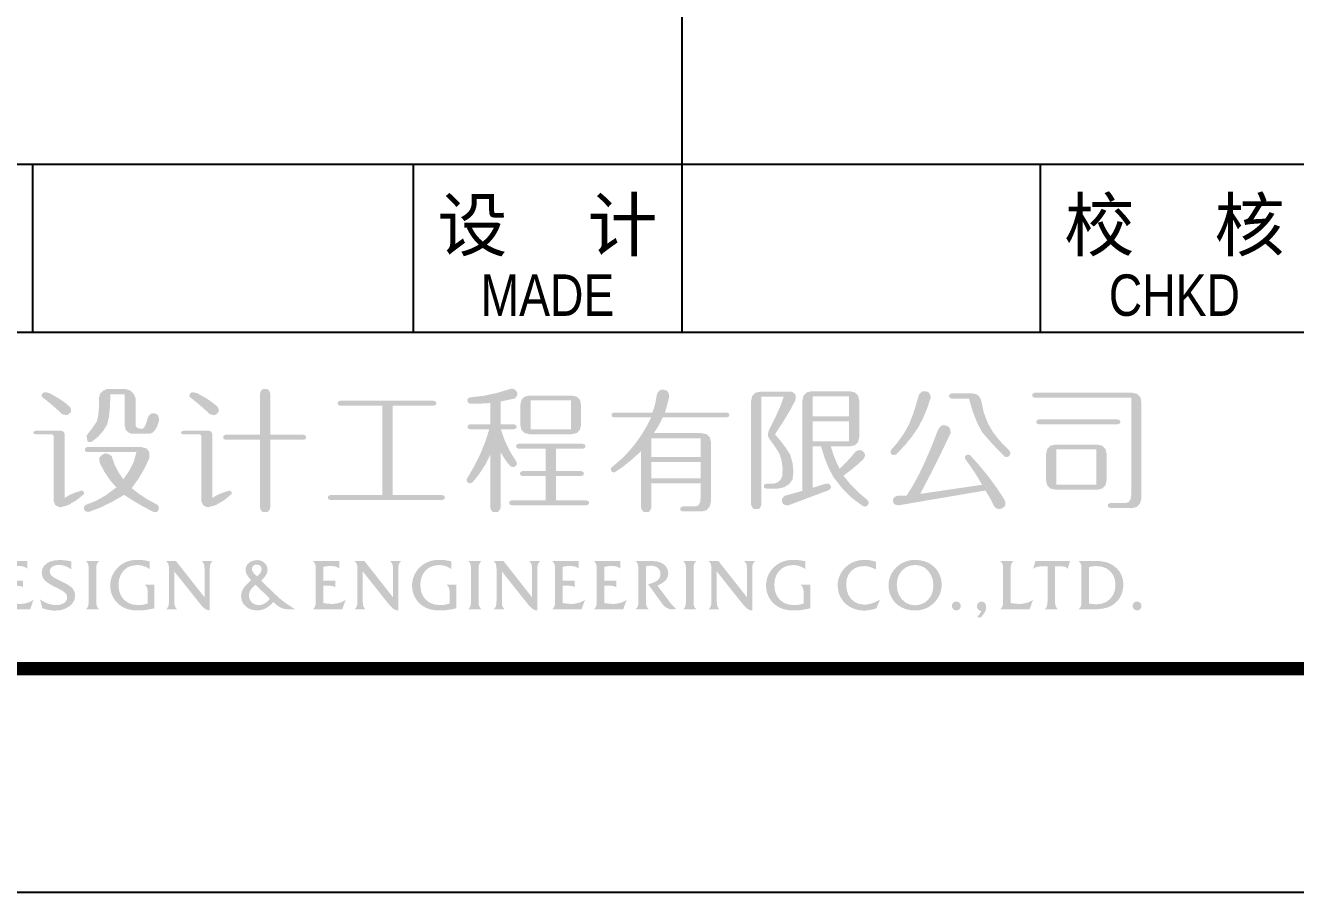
# Model space of a CAD drawing. Header units: millimetres. Extents: x -486 to 22086, y -8497 to 4644.
# Drawn here: x 3508.2 to 3791.8, y 0 to 193.6 of the extents above; entities that cross this region are included whole.
import ezdxf
from ezdxf.enums import TextEntityAlignment as Align

# ---------------------------------------------------------------- set-up
doc = ezdxf.new("R2010")
doc.units = ezdxf.units.MM
doc.layers.add('0DataFlow-BsFrame', color=30, linetype='Continuous')
doc.styles.add('TitleText', font='arial.ttf')

# ---------------------------------------------------------------- blocks, each defined once
blk = doc.blocks.new('titanlogo')
at = {"linetype": 'Continuous'}
h = blk.add_hatch(color=256, dxfattribs=at)
h.paths.add_polyline_path([(-112.932, 11.738), (-111.106, 11.738), (-111.064, 11.751), (-111.029, 11.768), (-111, 11.789), (-110.987, 11.824), (-110.987, 11.863), (-111, 11.906), (-111.029, 11.927), (-111.064, 11.943), (-111.106, 11.956), (-115.291, 11.956), (-115.318, 11.943), (-115.348, 11.927), (-115.38, 11.906), (-115.387, 11.863), (-115.387, 11.824), (-115.38, 11.789), (-115.348, 11.768), (-115.318, 11.751), (-115.291, 11.738), (-113.392, 11.738), (-113.392, 7.744), (-115.722, 7.744), (-115.75, 7.731), (-115.782, 7.714), (-115.817, 7.693), (-115.822, 7.65), (-115.822, 7.611), (-115.817, 7.576), (-115.782, 7.555), (-115.75, 7.539), (-115.722, 7.526), (-110.73, 7.526), (-110.686, 7.539), (-110.649, 7.555), (-110.619, 7.576), (-110.607, 7.611), (-110.607, 7.65), (-110.619, 7.693), (-110.649, 7.714), (-110.686, 7.731), (-110.73, 7.744), (-112.932, 7.744)])
h.paths.add_polyline_path([(-107.928, 10.181), (-108.103, 10.685), (-107.52, 10.685), (-107.479, 10.698), (-107.443, 10.715), (-107.414, 10.735), (-107.402, 10.771), (-107.402, 10.81), (-107.414, 10.853), (-107.443, 10.873), (-107.479, 10.89), (-107.52, 10.904), (-108.114, 10.904), (-108.114, 11.923), (-107.899, 11.968), (-107.688, 12.013), (-107.481, 12.057), (-107.425, 12.117), (-107.384, 12.184), (-107.357, 12.259), (-107.385, 12.344), (-107.43, 12.413), (-107.492, 12.466), (-107.574, 12.489), (-107.657, 12.489), (-107.739, 12.466), (-108.305, 12.296), (-108.881, 12.177), (-109.469, 12.107), (-109.518, 12.091), (-109.559, 12.063), (-109.593, 12.024), (-109.594, 11.97), (-109.585, 11.919), (-109.565, 11.872), (-109.525, 11.844), (-109.48, 11.828), (-109.43, 11.822), (-109.154, 11.826), (-108.87, 11.837), (-108.579, 11.856), (-108.579, 10.904), (-109.481, 10.904), (-109.511, 10.89), (-109.543, 10.873), (-109.576, 10.853), (-109.583, 10.81), (-109.583, 10.771), (-109.576, 10.735), (-109.543, 10.715), (-109.511, 10.698), (-109.481, 10.685), (-108.618, 10.685), (-108.794, 10.137), (-109.012, 9.598), (-109.273, 9.068), (-109.576, 8.545), (-109.607, 8.498), (-109.626, 8.448), (-109.632, 8.394), (-109.609, 8.348), (-109.578, 8.307), (-109.537, 8.271), (-109.476, 8.275), (-109.422, 8.286), (-109.375, 8.304), (-109.064, 8.69), (-108.799, 9.098), (-108.579, 9.531), (-108.579, 7.201), (-108.559, 7.126), (-108.522, 7.059), (-108.467, 6.999), (-108.386, 6.984), (-108.305, 6.984), (-108.226, 6.999), (-108.171, 7.059), (-108.134, 7.126), (-108.114, 7.201), (-108.114, 9.666), (-107.976, 9.429), (-107.832, 9.22), (-107.682, 9.038), (-107.629, 9.012), (-107.571, 9.001), (-107.509, 9.004), (-107.458, 9.032), (-107.417, 9.072), (-107.386, 9.122), (-107.392, 9.185), (-107.411, 9.241), (-107.441, 9.29), (-107.707, 9.716)])
h.paths.add_polyline_path([(-104.518, 10.886), (-104.518, 11.772), (-104.57, 11.997), (-104.71, 12.137), (-104.938, 12.191), (-106.82, 12.191), (-107.045, 12.137), (-107.184, 11.997), (-107.235, 11.772), (-107.235, 10.886), (-107.184, 10.658), (-107.045, 10.516), (-106.82, 10.461), (-104.938, 10.461), (-104.71, 10.516), (-104.57, 10.658)])
h.paths.add_polyline_path([(-106.775, 11.973), (-104.977, 11.973), (-104.977, 10.685), (-106.775, 10.685)], flags=16)
h.paths.add_polyline_path([(-105.639, 9.817), (-104.45, 9.817), (-104.409, 9.83), (-104.371, 9.846), (-104.338, 9.867), (-104.329, 9.903), (-104.329, 9.942), (-104.338, 9.985), (-104.371, 10.006), (-104.409, 10.024), (-104.45, 10.04), (-107.318, 10.04), (-107.347, 10.024), (-107.378, 10.006), (-107.414, 9.985), (-107.419, 9.942), (-107.419, 9.903), (-107.414, 9.867), (-107.378, 9.846), (-107.347, 9.83), (-107.318, 9.817), (-106.097, 9.817), (-106.097, 8.814), (-107.139, 8.814), (-107.17, 8.801), (-107.202, 8.784), (-107.235, 8.763), (-107.242, 8.721), (-107.242, 8.682), (-107.235, 8.646), (-107.202, 8.625), (-107.17, 8.609), (-107.139, 8.596), (-106.097, 8.596), (-106.097, 7.509), (-107.627, 7.509), (-107.657, 7.496), (-107.689, 7.479), (-107.722, 7.458), (-107.729, 7.415), (-107.729, 7.376), (-107.722, 7.341), (-107.689, 7.32), (-107.657, 7.303), (-107.627, 7.29), (-104.289, 7.29), (-104.246, 7.303), (-104.209, 7.32), (-104.176, 7.341), (-104.166, 7.376), (-104.166, 7.415), (-104.176, 7.458), (-104.209, 7.479), (-104.246, 7.496), (-104.289, 7.509), (-105.639, 7.509), (-105.639, 8.596), (-104.518, 8.596), (-104.476, 8.609), (-104.441, 8.625), (-104.411, 8.646), (-104.399, 8.682), (-104.399, 8.721), (-104.411, 8.763), (-104.441, 8.784), (-104.476, 8.801), (-104.518, 8.814), (-105.639, 8.814)])
h.paths.add_polyline_path([(-118.404, 10.219), (-116.918, 10.219), (-116.876, 10.227), (-116.839, 10.246), (-116.807, 10.269), (-116.798, 10.304), (-116.798, 10.343), (-116.807, 10.385), (-116.839, 10.408), (-116.876, 10.428), (-116.918, 10.436), (-118.404, 10.436), (-118.404, 12.267), (-118.419, 12.341), (-118.458, 12.408), (-118.514, 12.466), (-118.592, 12.481), (-118.671, 12.481), (-118.752, 12.466), (-118.808, 12.407), (-118.845, 12.341), (-118.858, 12.267), (-118.858, 10.436), (-120.403, 10.436), (-120.43, 10.423), (-120.462, 10.406), (-120.497, 10.385), (-120.504, 10.343), (-120.504, 10.304), (-120.497, 10.269), (-120.462, 10.249), (-120.43, 10.232), (-120.403, 10.219), (-118.858, 10.219), (-118.858, 7.197), (-118.845, 7.124), (-118.808, 7.058), (-118.752, 6.999), (-118.671, 6.984), (-118.592, 6.984), (-118.514, 6.999), (-118.458, 7.058), (-118.419, 7.124), (-118.404, 7.197)])
h.paths.add_polyline_path([(-120.986, 10.408), (-120.993, 10.485), (-121.014, 10.543), (-121.048, 10.58), (-121.098, 10.605), (-121.159, 10.619), (-121.231, 10.624), (-122.263, 10.624), (-122.377, 10.579), (-122.384, 10.497), (-122.263, 10.453), (-121.576, 10.453), (-121.526, 10.444), (-121.495, 10.417), (-121.481, 10.373), (-121.481, 7.487), (-121.411, 7.306), (-121.272, 7.22), (-121.175, 7.203), (-120.848, 7.288), (-120.451, 7.521), (-120.133, 7.79), (-120.122, 7.826), (-120.125, 7.863), (-120.14, 7.896), (-120.166, 7.922), (-120.199, 7.938), (-120.237, 7.94), (-120.444, 7.881), (-120.731, 7.77), (-120.983, 7.623)])
h.paths.add_polyline_path([(-120.73, 11.638), (-120.773, 11.704), (-121.013, 11.902), (-121.31, 12.098), (-121.663, 12.291), (-121.772, 12.32), (-121.824, 12.334), (-121.877, 12.334), (-121.931, 12.32), (-121.975, 12.279), (-122.004, 12.232), (-122.02, 12.182), (-121.998, 12.135), (-121.963, 12.095), (-121.915, 12.061), (-121.621, 11.826), (-121.356, 11.596), (-121.119, 11.372), (-121.037, 11.34), (-120.953, 11.325), (-120.866, 11.327), (-120.797, 11.365), (-120.74, 11.419), (-120.696, 11.491), (-120.705, 11.567)])
h.paths.add_polyline_path([(-124.419, 12.071), (-124.511, 12.284), (-124.669, 12.422), (-124.892, 12.483), (-125.686, 12.483), (-125.879, 12.398), (-126.003, 12.26), (-126.056, 12.071), (-126.054, 11.655), (-126.083, 11.309), (-126.145, 11.034), (-126.361, 10.722), (-126.603, 10.407), (-126.569, 10.145), (-126.503, 10.119), (-126.436, 10.113), (-126.37, 10.126), (-126.097, 10.345), (-125.869, 10.601), (-125.686, 10.893), (-125.603, 11.258), (-125.556, 11.709), (-125.545, 12.248), (-124.903, 12.248), (-124.903, 10.857), (-124.868, 10.68), (-124.764, 10.554), (-124.59, 10.48), (-123.908, 10.48), (-123.803, 10.486), (-123.719, 10.504), (-123.655, 10.534), (-123.553, 10.633), (-123.458, 10.805), (-123.372, 11.051), (-123.372, 11.157), (-123.395, 11.253), (-123.442, 11.34), (-123.519, 11.377), (-123.599, 11.395), (-123.684, 11.394), (-123.759, 11.35), (-123.821, 11.291), (-123.867, 11.216), (-123.93, 10.986), (-124, 10.819), (-124.079, 10.716), (-124.249, 10.716), (-124.344, 10.751), (-124.4, 10.81), (-124.419, 10.893)])
h.paths.add_polyline_path([(-124.017, 8.933), (-123.796, 9.408), (-123.799, 9.66), (-123.916, 9.821), (-124.149, 9.891), (-126.569, 9.891), (-126.599, 9.878), (-126.633, 9.86), (-126.67, 9.838), (-126.675, 9.793), (-126.675, 9.752), (-126.67, 9.714), (-126.633, 9.693), (-126.599, 9.675), (-126.569, 9.662), (-124.378, 9.662), (-124.492, 9.251), (-124.683, 8.853), (-124.95, 8.466), (-124.962, 8.448), (-125.177, 8.762), (-125.352, 9.108), (-125.486, 9.485), (-125.57, 9.546), (-125.667, 9.587), (-125.774, 9.609), (-125.871, 9.565), (-125.955, 9.504), (-126.027, 9.426), (-126.037, 9.322), (-126.023, 9.222), (-125.987, 9.125), (-125.782, 8.74), (-125.544, 8.395), (-125.274, 8.089), (-125.725, 7.75), (-126.167, 7.495), (-126.599, 7.323), (-126.658, 7.294), (-126.701, 7.253), (-126.729, 7.199), (-126.722, 7.142), (-126.703, 7.087), (-126.67, 7.035), (-126.61, 7.008), (-126.549, 6.996), (-126.487, 7), (-125.99, 7.188), (-125.471, 7.439), (-124.932, 7.753), (-124.498, 7.479), (-124.066, 7.228), (-123.637, 7), (-123.575, 6.984), (-123.514, 6.984), (-123.455, 7), (-123.414, 7.049), (-123.387, 7.104), (-123.372, 7.164), (-123.388, 7.229), (-123.419, 7.282), (-123.466, 7.323), (-123.871, 7.545), (-124.246, 7.789), (-124.59, 8.054), (-124.282, 8.482)])
h.paths.add_polyline_path([(-127.583, 10.408), (-127.589, 10.485), (-127.61, 10.543), (-127.644, 10.58), (-127.694, 10.605), (-127.755, 10.619), (-127.827, 10.624), (-128.86, 10.624), (-128.974, 10.579), (-128.98, 10.497), (-128.86, 10.453), (-128.172, 10.453), (-128.122, 10.444), (-128.091, 10.417), (-128.077, 10.373), (-128.077, 7.487), (-128.007, 7.306), (-127.869, 7.22), (-127.771, 7.203), (-127.445, 7.288), (-127.048, 7.521), (-126.729, 7.79), (-126.718, 7.826), (-126.721, 7.863), (-126.737, 7.896), (-126.762, 7.922), (-126.795, 7.938), (-126.834, 7.94), (-127.04, 7.881), (-127.327, 7.77), (-127.58, 7.623)])
h.paths.add_polyline_path([(-127.369, 11.704), (-127.61, 11.902), (-127.906, 12.098), (-128.259, 12.291), (-128.368, 12.32), (-128.42, 12.334), (-128.473, 12.334), (-128.528, 12.32), (-128.571, 12.279), (-128.601, 12.232), (-128.616, 12.182), (-128.595, 12.135), (-128.56, 12.095), (-128.511, 12.061), (-128.218, 11.826), (-127.952, 11.596), (-127.715, 11.372), (-127.633, 11.34), (-127.549, 11.325), (-127.463, 11.327), (-127.393, 11.365), (-127.336, 11.419), (-127.293, 11.491), (-127.301, 11.567), (-127.327, 11.638)])
h = blk.add_hatch(color=256, dxfattribs=at)
h.paths.add_polyline_path([(-79.491, 11.889), (-79.543, 12.118), (-79.683, 12.26), (-79.912, 12.315), (-84.264, 12.315), (-84.295, 12.301), (-84.326, 12.283), (-84.359, 12.259), (-84.367, 12.216), (-84.367, 12.177), (-84.359, 12.142), (-84.326, 12.121), (-84.295, 12.104), (-84.264, 12.091), (-79.951, 12.091), (-79.951, 7.744), (-79.978, 7.556), (-80.058, 7.438), (-80.192, 7.391), (-80.886, 7.391), (-80.914, 7.378), (-80.946, 7.361), (-80.981, 7.341), (-80.987, 7.297), (-80.987, 7.256), (-80.981, 7.217), (-80.946, 7.197), (-80.914, 7.18), (-80.886, 7.168), (-79.884, 7.168), (-79.688, 7.224), (-79.557, 7.371), (-79.491, 7.609)])
h.paths.add_polyline_path([(-81.048, 9.581), (-81.1, 9.807), (-81.238, 9.947), (-81.463, 10.001), (-83.334, 10.001), (-83.56, 9.947), (-83.7, 9.807), (-83.754, 9.581), (-83.754, 8.41), (-83.7, 8.182), (-83.56, 8.04), (-83.334, 7.985), (-81.463, 7.985), (-81.238, 8.04), (-81.1, 8.182), (-81.048, 8.41)], flags=17)
h.paths.add_polyline_path([(-81.508, 8.204), (-83.295, 8.204), (-83.295, 9.783), (-81.508, 9.783)], flags=16)
h.paths.add_polyline_path([(-80.437, 11.029), (-80.449, 11.072), (-80.482, 11.092), (-80.519, 11.109), (-80.562, 11.122), (-84.079, 11.122), (-84.107, 11.109), (-84.139, 11.092), (-84.174, 11.072), (-84.18, 11.029), (-84.18, 10.989), (-84.174, 10.953), (-84.139, 10.933), (-84.107, 10.916), (-84.079, 10.904), (-80.562, 10.904), (-80.519, 10.916), (-80.482, 10.933), (-80.449, 10.953), (-80.437, 10.989)], flags=17)
h.paths.add_polyline_path([(-85.907, 10.277), (-86.126, 10.561), (-86.363, 10.975), (-86.538, 11.446), (-86.652, 11.973), (-86.732, 12.144), (-86.859, 12.247), (-87.033, 12.281), (-87.979, 12.281), (-88.007, 12.265), (-88.039, 12.247), (-88.075, 12.226), (-88.08, 12.183), (-88.08, 12.143), (-88.075, 12.107), (-88.039, 12.087), (-88.007, 12.07), (-87.979, 12.057), (-87.196, 12.057), (-87.033, 11.493), (-86.839, 10.994), (-86.612, 10.561), (-86.291, 10.185), (-85.96, 9.825), (-85.621, 9.48), (-85.567, 9.453), (-85.509, 9.446), (-85.448, 9.458), (-85.401, 9.491), (-85.365, 9.538), (-85.341, 9.598), (-85.349, 9.652), (-85.371, 9.703), (-85.409, 9.75), (-85.668, 10.006)])
h.paths.add_polyline_path([(-88.254, 10.007), (-88.019, 10.512), (-88.021, 10.612), (-88.044, 10.703), (-88.086, 10.786), (-88.172, 10.832), (-88.268, 10.861), (-88.371, 10.87), (-88.454, 10.818), (-88.521, 10.75), (-88.573, 10.668), (-88.862, 9.925), (-89.148, 9.259), (-89.429, 8.671), (-89.706, 8.16), (-89.979, 7.727), (-90.428, 7.711), (-90.493, 7.671), (-90.547, 7.621), (-90.589, 7.56), (-90.59, 7.492), (-90.577, 7.425), (-90.55, 7.358), (-90.484, 7.32), (-90.411, 7.298), (-90.332, 7.29), (-86.461, 7.951), (-86.316, 7.713), (-86.185, 7.476), (-86.069, 7.24), (-86.001, 7.179), (-85.92, 7.138), (-85.828, 7.117), (-85.734, 7.149), (-85.652, 7.201), (-85.582, 7.274), (-85.568, 7.363), (-85.577, 7.453), (-85.61, 7.542), (-85.96, 8.074), (-86.334, 8.583), (-86.731, 9.068), (-87.151, 9.531), (-87.196, 9.548), (-87.242, 9.553), (-87.29, 9.548), (-87.33, 9.521), (-87.36, 9.485), (-87.38, 9.441), (-87.374, 9.389), (-87.357, 9.344), (-87.329, 9.307), (-87.059, 8.935), (-86.82, 8.567), (-86.612, 8.204), (-89.374, 7.8), (-89.067, 8.38), (-88.778, 8.941), (-88.507, 9.483)])
h.paths.add_polyline_path([(-89.066, 11.609), (-88.91, 12.074), (-88.914, 12.162), (-88.942, 12.248), (-88.994, 12.332), (-89.077, 12.367), (-89.162, 12.384), (-89.251, 12.382), (-89.332, 12.338), (-89.395, 12.275), (-89.441, 12.191), (-89.579, 11.71), (-89.722, 11.281), (-89.872, 10.904), (-90.105, 10.491), (-90.37, 10.112), (-90.668, 9.766), (-90.691, 9.719), (-90.7, 9.669), (-90.696, 9.615), (-90.661, 9.576), (-90.622, 9.548), (-90.579, 9.531), (-90.519, 9.536), (-90.469, 9.553), (-90.428, 9.581), (-90.059, 9.966), (-89.73, 10.373), (-89.441, 10.802), (-89.243, 11.185)])
h.paths.add_polyline_path([(-92.094, 11.956), (-92.148, 12.185), (-92.288, 12.327), (-92.514, 12.382), (-94.223, 12.382), (-94.448, 12.327), (-94.586, 12.185), (-94.637, 11.956), (-94.637, 7.934), (-95.382, 7.727), (-95.45, 7.686), (-95.504, 7.63), (-95.545, 7.56), (-95.546, 7.483), (-95.529, 7.41), (-95.494, 7.341), (-95.418, 7.305), (-95.34, 7.288), (-95.259, 7.29), (-93.449, 7.968), (-93.409, 8.005), (-93.377, 8.05), (-93.355, 8.103), (-93.368, 8.155), (-93.394, 8.2), (-93.433, 8.237), (-93.488, 8.254), (-93.542, 8.259), (-93.595, 8.254), (-94.178, 8.069), (-94.178, 9.917), (-93.803, 9.917), (-93.645, 9.413), (-93.464, 8.962), (-93.259, 8.562), (-92.856, 8.048), (-92.423, 7.618), (-91.96, 7.274), (-91.898, 7.245), (-91.84, 7.234), (-91.786, 7.24), (-91.736, 7.277), (-91.699, 7.322), (-91.674, 7.374), (-91.68, 7.429), (-91.699, 7.479), (-91.73, 7.526), (-92.133, 7.865), (-92.489, 8.228), (-92.8, 8.612), (-92.481, 8.852), (-92.187, 9.095), (-91.921, 9.341), (-91.874, 9.41), (-91.846, 9.485), (-91.836, 9.564), (-91.879, 9.637), (-91.934, 9.699), (-91.999, 9.75), (-92.088, 9.751), (-92.17, 9.735), (-92.246, 9.699), (-92.501, 9.401), (-92.743, 9.141), (-92.973, 8.921), (-93.119, 9.218), (-93.249, 9.55), (-93.365, 9.917), (-92.514, 9.917), (-92.288, 9.972), (-92.148, 10.114), (-92.094, 10.343)])
h.paths.add_polyline_path([(-92.553, 10.142), (-94.178, 10.142), (-94.178, 11.037), (-92.553, 11.037)], flags=16)
h.paths.add_polyline_path([(-92.553, 11.262), (-94.178, 11.262), (-94.178, 12.158), (-92.553, 12.158)], flags=16)
h.paths.add_polyline_path([(-95.072, 9.169), (-95.18, 9.548), (-95.358, 9.828), (-95.584, 10.133), (-95.858, 10.461), (-95.474, 11.052), (-95.171, 11.556), (-94.951, 11.973), (-94.926, 12.154), (-94.981, 12.284), (-95.114, 12.365), (-96.508, 12.365), (-96.734, 12.31), (-96.874, 12.169), (-96.928, 11.94), (-96.928, 7.341), (-96.908, 7.263), (-96.871, 7.194), (-96.816, 7.133), (-96.737, 7.119), (-96.657, 7.119), (-96.575, 7.133), (-96.52, 7.194), (-96.483, 7.263), (-96.463, 7.341), (-96.463, 12.142), (-95.466, 12.142), (-95.612, 11.734), (-95.832, 11.238), (-96.127, 10.651), (-96.168, 10.501), (-96.165, 10.37), (-96.115, 10.259), (-95.924, 10.006), (-95.765, 9.769), (-95.639, 9.548), (-95.556, 9.238), (-95.52, 8.92), (-95.533, 8.596), (-95.605, 8.436), (-95.73, 8.321), (-95.909, 8.254), (-96.25, 8.254), (-96.278, 8.241), (-96.31, 8.224), (-96.346, 8.204), (-96.35, 8.161), (-96.35, 8.121), (-96.346, 8.085), (-96.31, 8.065), (-96.278, 8.048), (-96.25, 8.036), (-95.723, 8.036), (-95.445, 8.096), (-95.228, 8.232), (-95.074, 8.444), (-95.036, 8.801)])
h.paths.add_polyline_path([(-98.717, 10.091), (-98.768, 10.317), (-98.908, 10.457), (-99.137, 10.512), (-101.271, 10.512), (-101.132, 10.719), (-100.997, 10.952), (-100.868, 11.211), (-98.022, 11.211), (-97.98, 11.225), (-97.945, 11.241), (-97.916, 11.262), (-97.903, 11.297), (-97.903, 11.337), (-97.916, 11.38), (-97.945, 11.4), (-97.98, 11.417), (-98.022, 11.43), (-100.772, 11.43), (-100.709, 11.653), (-100.645, 11.89), (-100.582, 12.142), (-100.592, 12.24), (-100.624, 12.326), (-100.678, 12.399), (-100.769, 12.434), (-100.864, 12.451), (-100.962, 12.449), (-101.042, 12.387), (-101.1, 12.312), (-101.136, 12.226), (-101.196, 11.888), (-101.264, 11.623), (-101.338, 11.43), (-103.058, 11.43), (-103.086, 11.417), (-103.117, 11.4), (-103.153, 11.38), (-103.158, 11.337), (-103.158, 11.297), (-103.153, 11.262), (-103.117, 11.241), (-103.086, 11.225), (-103.058, 11.211), (-101.395, 11.211), (-101.58, 10.832), (-101.815, 10.442), (-102.1, 10.04), (-102.376, 9.703), (-102.705, 9.369), (-103.086, 9.038), (-103.132, 9.002), (-103.168, 8.963), (-103.192, 8.921), (-103.188, 8.875), (-103.175, 8.834), (-103.153, 8.798), (-103.108, 8.771), (-103.064, 8.76), (-103.019, 8.763), (-102.689, 8.982), (-102.296, 9.294), (-101.842, 9.699), (-101.842, 7.201), (-101.822, 7.126), (-101.785, 7.059), (-101.73, 6.999), (-101.651, 6.984), (-101.571, 6.984), (-101.489, 6.999), (-101.435, 7.059), (-101.4, 7.126), (-101.383, 7.201), (-101.383, 8.271), (-99.176, 8.271), (-99.176, 7.66), (-99.2, 7.434), (-99.271, 7.294), (-99.389, 7.24), (-99.988, 7.24), (-100.016, 7.224), (-100.048, 7.205), (-100.084, 7.184), (-100.088, 7.141), (-100.088, 7.102), (-100.084, 7.066), (-100.048, 7.046), (-100.016, 7.029), (-99.988, 7.016), (-99.109, 7.016), (-98.913, 7.072), (-98.783, 7.22), (-98.717, 7.458)])
h.paths.add_polyline_path([(-99.176, 8.495), (-101.383, 8.495), (-101.383, 9.223), (-99.176, 9.223)], flags=16)
h.paths.add_polyline_path([(-99.176, 9.441), (-101.383, 9.441), (-101.383, 10.275), (-99.176, 10.275)], flags=16)
h = blk.add_hatch(color=256, dxfattribs=at)
h.paths.add_polyline_path([(-137.449, 4.802), (-137.94, 4.802), (-137.915, 4.782), (-137.896, 4.761), (-137.882, 4.74), (-137.871, 4.719), (-137.866, 4.696), (-137.864, 4.672), (-137.865, 4.649), (-137.868, 4.624), (-137.873, 4.597), (-137.88, 4.569), (-137.889, 4.541), (-137.901, 4.512), (-138.508, 2.972), (-138.543, 2.891), (-138.578, 2.821), (-138.612, 2.765), (-138.647, 2.717), (-138.685, 2.678), (-138.726, 2.645), (-138.216, 2.645), (-138.246, 2.675), (-138.27, 2.703), (-138.288, 2.729), (-138.301, 2.753), (-138.309, 2.776), (-138.311, 2.797), (-138.31, 2.822), (-138.308, 2.846), (-138.304, 2.869), (-138.299, 2.892), (-138.292, 2.915), (-138.283, 2.937), (-138.076, 3.453), (-137.272, 3.453), (-137.083, 2.944), (-137.079, 2.931), (-137.059, 2.872), (-137.046, 2.823), (-137.042, 2.785), (-137.051, 2.751), (-137.08, 2.707), (-137.134, 2.645), (-136.517, 2.645), (-136.571, 2.694), (-136.619, 2.744), (-136.659, 2.795), (-136.695, 2.851), (-136.729, 2.918), (-136.762, 2.994)])
h.paths.add_polyline_path([(-137.354, 3.669), (-137.991, 3.669), (-137.66, 4.503)], flags=16)
h.paths.add_polyline_path([(-135.916, 4.338), (-134.801, 2.934), (-134.704, 2.817), (-134.619, 2.729), (-134.546, 2.668), (-134.477, 2.629), (-134.405, 2.604), (-134.331, 2.595), (-134.331, 4.423), (-134.328, 4.522), (-134.318, 4.603), (-134.302, 4.664), (-134.279, 4.714), (-134.246, 4.76), (-134.204, 4.802), (-134.692, 4.802), (-134.651, 4.76), (-134.619, 4.714), (-134.595, 4.664), (-134.578, 4.603), (-134.569, 4.522), (-134.565, 4.423), (-134.565, 3.182), (-135.842, 4.802), (-136.28, 4.802), (-136.239, 4.76), (-136.207, 4.714), (-136.183, 4.664), (-136.166, 4.603), (-136.156, 4.522), (-136.153, 4.423), (-136.153, 3.027), (-136.156, 2.928), (-136.166, 2.847), (-136.183, 2.785), (-136.207, 2.735), (-136.239, 2.688), (-136.28, 2.645), (-135.792, 2.645), (-135.833, 2.687), (-135.864, 2.732), (-135.888, 2.782), (-135.903, 2.843), (-135.912, 2.924), (-135.916, 3.027)])
h.paths.add_polyline_path([(-130.941, 3.756), (-130.951, 3.914), (-130.983, 4.062), (-131.036, 4.201), (-131.109, 4.329), (-131.203, 4.445), (-131.318, 4.55), (-131.433, 4.631), (-131.555, 4.695), (-131.683, 4.743), (-131.826, 4.776), (-131.993, 4.796), (-132.183, 4.802), (-132.935, 4.802), (-132.894, 4.761), (-132.862, 4.716), (-132.839, 4.668), (-132.823, 4.607), (-132.814, 4.526), (-132.811, 4.423), (-132.811, 3.027), (-132.814, 2.925), (-132.823, 2.843), (-132.839, 2.782), (-132.862, 2.732), (-132.894, 2.687), (-132.935, 2.645), (-132.285, 2.645), (-132.039, 2.654), (-131.825, 2.682), (-131.643, 2.729), (-131.487, 2.796), (-131.347, 2.887), (-131.223, 3.001), (-131.137, 3.107), (-131.066, 3.221), (-131.011, 3.344), (-130.972, 3.474), (-130.949, 3.611)])
h.paths.add_polyline_path([(-132.47, 4.53), (-132.415, 4.544), (-132.359, 4.556), (-132.304, 4.565), (-132.25, 4.57), (-132.196, 4.574), (-132.143, 4.575), (-131.902, 4.549), (-131.695, 4.472), (-131.523, 4.343), (-131.394, 4.172), (-131.316, 3.967), (-131.29, 3.729), (-131.316, 3.495), (-131.394, 3.29), (-131.524, 3.113), (-131.695, 2.978), (-131.893, 2.897), (-132.119, 2.87), (-132.163, 2.871), (-132.213, 2.874), (-132.267, 2.879), (-132.328, 2.885), (-132.395, 2.895), (-132.47, 2.906)], flags=16)
h.paths.add_polyline_path([(-129.44, 3.932), (-129.968, 3.932), (-129.968, 4.541), (-129.904, 4.554), (-129.844, 4.564), (-129.789, 4.572), (-129.738, 4.577), (-129.691, 4.581), (-129.646, 4.582), (-129.567, 4.578), (-129.494, 4.569), (-129.428, 4.554), (-129.366, 4.531), (-129.308, 4.501), (-129.254, 4.463), (-129.254, 4.802), (-130.435, 4.802), (-130.394, 4.76), (-130.362, 4.714), (-130.338, 4.664), (-130.321, 4.602), (-130.312, 4.522), (-130.308, 4.423), (-130.308, 3.027), (-130.312, 2.928), (-130.321, 2.847), (-130.338, 2.785), (-130.362, 2.735), (-130.394, 2.688), (-130.435, 2.645), (-129.126, 2.645), (-128.975, 3.067), (-129.07, 3.012), (-129.166, 2.966), (-129.263, 2.932), (-129.362, 2.907), (-129.466, 2.892), (-129.573, 2.887), (-129.625, 2.888), (-129.682, 2.891), (-129.746, 2.897), (-129.815, 2.904), (-129.889, 2.913), (-129.968, 2.924), (-129.968, 3.698), (-129.774, 3.698), (-129.672, 3.696), (-129.595, 3.69), (-129.54, 3.68), (-129.501, 3.665), (-129.467, 3.645), (-129.44, 3.619)])
h.paths.add_polyline_path([(-127.945, 3.998), (-128.077, 4.076), (-128.161, 4.14), (-128.21, 4.201), (-128.24, 4.268), (-128.249, 4.341), (-128.237, 4.42), (-128.199, 4.489), (-128.137, 4.548), (-128.054, 4.592), (-127.954, 4.618), (-127.839, 4.627), (-127.743, 4.621), (-127.649, 4.605), (-127.558, 4.577), (-127.468, 4.538), (-127.378, 4.488), (-127.289, 4.426), (-127.289, 4.788), (-127.387, 4.806), (-127.48, 4.821), (-127.569, 4.832), (-127.652, 4.839), (-127.731, 4.844), (-127.805, 4.846), (-128.036, 4.829), (-128.232, 4.777), (-128.393, 4.691), (-128.511, 4.576), (-128.583, 4.437), (-128.607, 4.274), (-128.594, 4.157), (-128.555, 4.052), (-128.49, 3.957), (-128.389, 3.865), (-128.245, 3.768), (-128.057, 3.665), (-128.021, 3.648), (-127.977, 3.627), (-127.925, 3.602), (-127.731, 3.5), (-127.599, 3.416), (-127.529, 3.348), (-127.512, 3.322), (-127.499, 3.294), (-127.488, 3.266), (-127.48, 3.237), (-127.476, 3.208), (-127.474, 3.179), (-127.489, 3.084), (-127.534, 3.002), (-127.609, 2.932), (-127.709, 2.879), (-127.828, 2.847), (-127.967, 2.836), (-128.083, 2.843), (-128.2, 2.864), (-128.318, 2.898), (-128.437, 2.946), (-128.559, 3.008), (-128.683, 3.084), (-128.58, 2.693), (-128.472, 2.661), (-128.37, 2.635), (-128.273, 2.614), (-128.18, 2.599), (-128.092, 2.591), (-128.009, 2.588), (-127.768, 2.609), (-127.556, 2.674), (-127.372, 2.781), (-127.23, 2.919), (-127.145, 3.076), (-127.117, 3.252), (-127.123, 3.331), (-127.141, 3.407), (-127.17, 3.48), (-127.211, 3.548), (-127.261, 3.609), (-127.321, 3.662), (-127.421, 3.732), (-127.551, 3.805), (-127.71, 3.883), (-127.732, 3.893), (-127.75, 3.901), (-127.763, 3.908)])
h.paths.add_polyline_path([(-126.173, 4.423), (-126.169, 4.522), (-126.16, 4.603), (-126.144, 4.664), (-126.12, 4.714), (-126.087, 4.76), (-126.045, 4.802), (-126.637, 4.802), (-126.595, 4.76), (-126.562, 4.714), (-126.538, 4.664), (-126.523, 4.603), (-126.513, 4.522), (-126.51, 4.423), (-126.51, 3.027), (-126.513, 2.928), (-126.523, 2.847), (-126.538, 2.785), (-126.562, 2.735), (-126.595, 2.688), (-126.637, 2.645), (-126.045, 2.645), (-126.087, 2.688), (-126.12, 2.735), (-126.144, 2.785), (-126.16, 2.847), (-126.169, 2.928), (-126.173, 3.027)])
h.paths.add_polyline_path([(-125.153, 3.984), (-125.076, 4.198), (-124.948, 4.378), (-124.779, 4.513), (-124.578, 4.594), (-124.344, 4.621), (-124.25, 4.616), (-124.157, 4.602), (-124.067, 4.578), (-123.976, 4.544), (-123.884, 4.5), (-123.791, 4.445), (-123.791, 4.788), (-123.893, 4.809), (-123.99, 4.826), (-124.083, 4.839), (-124.17, 4.848), (-124.252, 4.853), (-124.329, 4.855), (-124.492, 4.847), (-124.647, 4.821), (-124.794, 4.778), (-124.931, 4.718), (-125.058, 4.641), (-125.174, 4.548), (-125.286, 4.43), (-125.379, 4.301), (-125.453, 4.163), (-125.507, 4.017), (-125.539, 3.865), (-125.55, 3.707), (-125.534, 3.517), (-125.489, 3.337), (-125.412, 3.166), (-125.309, 3.011), (-125.183, 2.88), (-125.034, 2.772), (-124.932, 2.717), (-124.822, 2.672), (-124.706, 2.638), (-124.58, 2.613), (-124.444, 2.598), (-124.299, 2.593), (-124.194, 2.596), (-124.083, 2.604), (-123.966, 2.617), (-123.843, 2.636), (-123.713, 2.66), (-123.577, 2.69), (-123.577, 3.74), (-123.998, 3.74), (-123.956, 3.697), (-123.923, 3.651), (-123.899, 3.601), (-123.883, 3.54), (-123.874, 3.46), (-123.87, 3.361), (-123.87, 2.906), (-123.946, 2.883), (-124.019, 2.864), (-124.091, 2.85), (-124.159, 2.84), (-124.226, 2.834), (-124.29, 2.832), (-124.544, 2.86), (-124.76, 2.941), (-124.938, 3.076), (-125.072, 3.257), (-125.152, 3.477), (-125.179, 3.735)])
h.paths.add_polyline_path([(-122.613, 4.802), (-123.051, 4.802), (-123.01, 4.76), (-122.978, 4.714), (-122.954, 4.664), (-122.937, 4.603), (-122.927, 4.522), (-122.924, 4.423), (-122.924, 3.027), (-122.927, 2.928), (-122.937, 2.847), (-122.954, 2.785), (-122.978, 2.735), (-123.01, 2.688), (-123.051, 2.645), (-122.562, 2.645), (-122.603, 2.687), (-122.635, 2.732), (-122.658, 2.782), (-122.674, 2.843), (-122.683, 2.924), (-122.687, 3.027), (-122.687, 4.338), (-121.572, 2.934), (-121.475, 2.817), (-121.39, 2.729), (-121.317, 2.668), (-121.248, 2.629), (-121.176, 2.604), (-121.102, 2.595), (-121.102, 4.423), (-121.099, 4.522), (-121.089, 4.603), (-121.073, 4.664), (-121.049, 4.714), (-121.017, 4.76), (-120.975, 4.802), (-121.463, 4.802), (-121.422, 4.76), (-121.39, 4.714), (-121.366, 4.664), (-121.349, 4.603), (-121.339, 4.522), (-121.336, 4.423), (-121.336, 3.182)])
h.paths.add_polyline_path([(-118.811, 3.923), (-118.723, 4.008), (-118.651, 4.091), (-118.594, 4.173), (-118.554, 4.254), (-118.53, 4.334), (-118.522, 4.414), (-118.537, 4.527), (-118.582, 4.629), (-118.656, 4.718), (-118.751, 4.787), (-118.86, 4.829), (-118.98, 4.843), (-119.122, 4.829), (-119.247, 4.788), (-119.355, 4.719), (-119.439, 4.629), (-119.489, 4.527), (-119.505, 4.411), (-119.499, 4.343), (-119.478, 4.272), (-119.444, 4.197), (-119.396, 4.117), (-119.333, 4.033), (-119.257, 3.943), (-119.401, 3.815), (-119.515, 3.694), (-119.6, 3.58), (-119.659, 3.468), (-119.694, 3.355), (-119.706, 3.24), (-119.683, 3.066), (-119.616, 2.913), (-119.503, 2.78), (-119.357, 2.678), (-119.188, 2.617), (-118.996, 2.597), (-118.858, 2.607), (-118.726, 2.638), (-118.601, 2.69), (-118.484, 2.764), (-118.373, 2.858), (-118.268, 2.972), (-118.151, 2.866), (-118.038, 2.782), (-117.931, 2.72), (-117.822, 2.678), (-117.706, 2.653), (-117.584, 2.645), (-117.288, 2.645), (-117.449, 2.745), (-117.598, 2.844), (-117.737, 2.941), (-117.86, 3.033), (-117.965, 3.117), (-118.052, 3.195)])
h.paths.add_polyline_path([(-119.151, 3.663), (-119.057, 3.746), (-118.42, 3.118), (-118.496, 3.03), (-118.575, 2.958), (-118.654, 2.904), (-118.738, 2.866), (-118.828, 2.843), (-118.923, 2.836), (-119.04, 2.849), (-119.142, 2.89), (-119.231, 2.958), (-119.3, 3.045), (-119.341, 3.147), (-119.355, 3.261), (-119.347, 3.344), (-119.323, 3.425), (-119.283, 3.504), (-119.226, 3.583)], flags=16)
h.paths.add_polyline_path([(-119.071, 4.185), (-119.126, 4.246), (-119.167, 4.301), (-119.195, 4.351), (-119.212, 4.398), (-119.218, 4.442), (-119.211, 4.497), (-119.192, 4.546), (-119.159, 4.587), (-119.117, 4.62), (-119.067, 4.639), (-119.012, 4.646), (-118.95, 4.639), (-118.897, 4.62), (-118.852, 4.587), (-118.817, 4.545), (-118.797, 4.496), (-118.79, 4.439), (-118.795, 4.38), (-118.813, 4.323), (-118.843, 4.269), (-118.884, 4.217), (-118.937, 4.166), (-119.002, 4.118)], flags=16)
h.paths.add_polyline_path([(-116.028, 4.541), (-115.964, 4.554), (-115.904, 4.564), (-115.849, 4.572), (-115.798, 4.577), (-115.751, 4.581), (-115.707, 4.582), (-115.627, 4.578), (-115.554, 4.569), (-115.488, 4.554), (-115.426, 4.531), (-115.368, 4.501), (-115.314, 4.463), (-115.314, 4.802), (-116.495, 4.802), (-116.454, 4.76), (-116.422, 4.714), (-116.398, 4.664), (-116.381, 4.602), (-116.372, 4.522), (-116.368, 4.423), (-116.368, 3.027), (-116.372, 2.928), (-116.381, 2.847), (-116.398, 2.785), (-116.422, 2.735), (-116.454, 2.688), (-116.495, 2.645), (-115.186, 2.645), (-115.035, 3.067), (-115.13, 3.012), (-115.226, 2.966), (-115.323, 2.932), (-115.422, 2.907), (-115.526, 2.892), (-115.633, 2.887), (-115.685, 2.888), (-115.742, 2.891), (-115.806, 2.897), (-115.875, 2.904), (-115.949, 2.913), (-116.028, 2.924), (-116.028, 3.698), (-115.834, 3.698), (-115.733, 3.696), (-115.655, 3.69), (-115.6, 3.68), (-115.561, 3.665), (-115.528, 3.645), (-115.5, 3.619), (-115.5, 3.932), (-116.028, 3.932)])
h.paths.add_polyline_path([(-114.27, 4.338), (-113.155, 2.934), (-113.059, 2.817), (-112.974, 2.729), (-112.9, 2.668), (-112.831, 2.629), (-112.759, 2.604), (-112.685, 2.595), (-112.685, 4.423), (-112.682, 4.522), (-112.672, 4.603), (-112.656, 4.664), (-112.633, 4.714), (-112.6, 4.76), (-112.558, 4.802), (-113.046, 4.802), (-113.005, 4.76), (-112.973, 4.714), (-112.949, 4.664), (-112.933, 4.603), (-112.923, 4.522), (-112.919, 4.423), (-112.919, 3.182), (-114.197, 4.802), (-114.634, 4.802), (-114.593, 4.76), (-114.561, 4.714), (-114.537, 4.664), (-114.52, 4.603), (-114.511, 4.522), (-114.507, 4.423), (-114.507, 3.027), (-114.511, 2.928), (-114.52, 2.847), (-114.537, 2.785), (-114.561, 2.735), (-114.593, 2.688), (-114.634, 2.645), (-114.146, 2.645), (-114.187, 2.687), (-114.219, 2.732), (-114.242, 2.782), (-114.257, 2.843), (-114.267, 2.924), (-114.27, 3.027)])
h = blk.add_hatch(color=256, dxfattribs=at)
h.paths.add_polyline_path([(-110.097, 3.74), (-110.518, 3.74), (-110.476, 3.697), (-110.443, 3.651), (-110.419, 3.601), (-110.403, 3.54), (-110.394, 3.46), (-110.391, 3.361), (-110.391, 2.906), (-110.466, 2.883), (-110.54, 2.864), (-110.611, 2.85), (-110.679, 2.84), (-110.746, 2.834), (-110.81, 2.832), (-111.064, 2.86), (-111.28, 2.941), (-111.459, 3.076), (-111.592, 3.257), (-111.672, 3.477), (-111.699, 3.735), (-111.673, 3.984), (-111.596, 4.198), (-111.469, 4.378), (-111.299, 4.513), (-111.098, 4.594), (-110.865, 4.621), (-110.77, 4.616), (-110.678, 4.602), (-110.587, 4.578), (-110.496, 4.544), (-110.405, 4.5), (-110.312, 4.445), (-110.312, 4.788), (-110.414, 4.809), (-110.511, 4.826), (-110.603, 4.839), (-110.69, 4.848), (-110.772, 4.853), (-110.849, 4.855), (-111.013, 4.847), (-111.168, 4.821), (-111.314, 4.778), (-111.451, 4.718), (-111.578, 4.641), (-111.694, 4.548), (-111.807, 4.43), (-111.9, 4.301), (-111.973, 4.163), (-112.027, 4.017), (-112.059, 3.865), (-112.07, 3.707), (-112.055, 3.517), (-112.009, 3.337), (-111.933, 3.166), (-111.829, 3.011), (-111.703, 2.88), (-111.554, 2.772), (-111.452, 2.717), (-111.343, 2.672), (-111.226, 2.638), (-111.1, 2.613), (-110.965, 2.598), (-110.819, 2.593), (-110.714, 2.596), (-110.603, 2.604), (-110.486, 2.617), (-110.363, 2.636), (-110.233, 2.66), (-110.097, 2.69)])
h.paths.add_polyline_path([(-109.098, 4.423), (-109.094, 4.522), (-109.085, 4.603), (-109.069, 4.664), (-109.045, 4.714), (-109.012, 4.76), (-108.97, 4.802), (-109.562, 4.802), (-109.52, 4.76), (-109.487, 4.714), (-109.463, 4.664), (-109.448, 4.603), (-109.438, 4.522), (-109.435, 4.423), (-109.435, 3.027), (-109.438, 2.928), (-109.448, 2.847), (-109.463, 2.785), (-109.487, 2.735), (-109.52, 2.688), (-109.562, 2.645), (-108.97, 2.645), (-109.012, 2.688), (-109.045, 2.735), (-109.069, 2.785), (-109.085, 2.847), (-109.094, 2.928), (-109.098, 3.027)])
h.paths.add_polyline_path([(-108.058, 4.338), (-106.944, 2.934), (-106.847, 2.817), (-106.762, 2.729), (-106.689, 2.668), (-106.62, 2.629), (-106.548, 2.604), (-106.474, 2.595), (-106.474, 4.423), (-106.47, 4.522), (-106.461, 4.603), (-106.445, 4.664), (-106.421, 4.714), (-106.388, 4.76), (-106.346, 4.802), (-106.835, 4.802), (-106.794, 4.76), (-106.762, 4.714), (-106.738, 4.664), (-106.721, 4.603), (-106.711, 4.522), (-106.708, 4.423), (-106.708, 3.182), (-107.985, 4.802), (-108.423, 4.802), (-108.382, 4.76), (-108.35, 4.714), (-108.326, 4.664), (-108.309, 4.603), (-108.299, 4.522), (-108.296, 4.423), (-108.296, 3.027), (-108.299, 2.928), (-108.309, 2.847), (-108.326, 2.785), (-108.35, 2.735), (-108.382, 2.688), (-108.423, 2.645), (-107.934, 2.645), (-107.975, 2.687), (-108.007, 2.732), (-108.03, 2.782), (-108.046, 2.843), (-108.055, 2.924), (-108.058, 3.027)])
h.paths.add_polyline_path([(-105.34, 4.541), (-105.276, 4.554), (-105.216, 4.564), (-105.161, 4.572), (-105.11, 4.577), (-105.062, 4.581), (-105.018, 4.582), (-104.939, 4.578), (-104.866, 4.569), (-104.799, 4.554), (-104.738, 4.531), (-104.68, 4.501), (-104.625, 4.463), (-104.625, 4.802), (-105.807, 4.802), (-105.766, 4.76), (-105.734, 4.714), (-105.71, 4.664), (-105.693, 4.602), (-105.683, 4.522), (-105.68, 4.423), (-105.68, 3.027), (-105.683, 2.928), (-105.693, 2.847), (-105.71, 2.785), (-105.734, 2.735), (-105.766, 2.688), (-105.807, 2.645), (-104.498, 2.645), (-104.347, 3.067), (-104.442, 3.012), (-104.537, 2.966), (-104.634, 2.932), (-104.734, 2.907), (-104.837, 2.892), (-104.945, 2.887), (-104.997, 2.888), (-105.054, 2.891), (-105.117, 2.897), (-105.186, 2.904), (-105.26, 2.913), (-105.34, 2.924), (-105.34, 3.698), (-105.145, 3.698), (-105.044, 3.696), (-104.966, 3.69), (-104.912, 3.68), (-104.873, 3.665), (-104.839, 3.645), (-104.811, 3.619), (-104.811, 3.932), (-105.34, 3.932)])
h.paths.add_polyline_path([(-103.479, 3.698), (-103.284, 3.698), (-103.183, 3.696), (-103.105, 3.69), (-103.051, 3.68), (-103.012, 3.665), (-102.978, 3.645), (-102.95, 3.619), (-102.95, 3.932), (-103.479, 3.932), (-103.479, 4.541), (-103.415, 4.554), (-103.355, 4.564), (-103.3, 4.572), (-103.249, 4.577), (-103.201, 4.581), (-103.157, 4.582), (-103.078, 4.578), (-103.005, 4.569), (-102.938, 4.554), (-102.877, 4.531), (-102.819, 4.501), (-102.764, 4.463), (-102.764, 4.802), (-103.946, 4.802), (-103.905, 4.76), (-103.873, 4.714), (-103.849, 4.664), (-103.832, 4.602), (-103.822, 4.522), (-103.819, 4.423), (-103.819, 3.027), (-103.822, 2.928), (-103.832, 2.847), (-103.849, 2.785), (-103.873, 2.735), (-103.905, 2.688), (-103.946, 2.645), (-102.637, 2.645), (-102.486, 3.067), (-102.581, 3.012), (-102.676, 2.966), (-102.773, 2.932), (-102.873, 2.907), (-102.976, 2.892), (-103.084, 2.887), (-103.136, 2.888), (-103.193, 2.891), (-103.256, 2.897), (-103.325, 2.904), (-103.399, 2.913), (-103.479, 2.924)])
h.paths.add_polyline_path([(-101.621, 4.566), (-101.573, 4.574), (-101.528, 4.581), (-101.487, 4.587), (-101.45, 4.591), (-101.416, 4.593), (-101.386, 4.594), (-101.271, 4.582), (-101.171, 4.548), (-101.087, 4.492), (-101.024, 4.416), (-100.985, 4.328), (-100.973, 4.226), (-100.988, 4.116), (-101.032, 4.02), (-101.106, 3.939), (-101.212, 3.87), (-101.352, 3.812), (-101.526, 3.765), (-100.883, 2.878), (-100.827, 2.81), (-100.764, 2.753), (-100.693, 2.707), (-100.618, 2.672), (-100.541, 2.652), (-100.463, 2.645), (-100.437, 2.645), (-100.269, 2.66), (-100.327, 2.714), (-100.38, 2.765), (-100.429, 2.815), (-100.474, 2.864), (-100.513, 2.912), (-100.549, 2.957), (-101.11, 3.704), (-100.958, 3.776), (-100.836, 3.855), (-100.743, 3.942), (-100.677, 4.036), (-100.638, 4.14), (-100.625, 4.254), (-100.647, 4.406), (-100.713, 4.538), (-100.822, 4.65), (-100.966, 4.734), (-101.138, 4.785), (-101.338, 4.802), (-102.085, 4.802), (-102.044, 4.76), (-102.011, 4.714), (-101.988, 4.664), (-101.971, 4.602), (-101.961, 4.522), (-101.958, 4.423), (-101.958, 3.027), (-101.961, 2.928), (-101.971, 2.847), (-101.988, 2.785), (-102.011, 2.735), (-102.044, 2.688), (-102.085, 2.645), (-101.493, 2.645), (-101.536, 2.688), (-101.568, 2.735), (-101.592, 2.785), (-101.608, 2.847), (-101.618, 2.928), (-101.621, 3.027)])
h.paths.add_polyline_path([(-99.498, 4.423), (-99.495, 4.522), (-99.486, 4.603), (-99.47, 4.664), (-99.446, 4.714), (-99.413, 4.76), (-99.371, 4.802), (-99.963, 4.802), (-99.921, 4.76), (-99.888, 4.714), (-99.864, 4.664), (-99.848, 4.603), (-99.839, 4.522), (-99.836, 4.423), (-99.836, 3.027), (-99.839, 2.928), (-99.848, 2.847), (-99.864, 2.785), (-99.888, 2.735), (-99.921, 2.688), (-99.963, 2.645), (-99.371, 2.645), (-99.413, 2.688), (-99.446, 2.735), (-99.47, 2.785), (-99.486, 2.847), (-99.495, 2.928), (-99.498, 3.027)])
h.paths.add_polyline_path([(-98.459, 4.338), (-97.345, 2.934), (-97.248, 2.817), (-97.163, 2.729), (-97.09, 2.668), (-97.02, 2.629), (-96.949, 2.604), (-96.874, 2.595), (-96.874, 4.423), (-96.871, 4.522), (-96.862, 4.603), (-96.846, 4.664), (-96.822, 4.714), (-96.789, 4.76), (-96.747, 4.802), (-97.236, 4.802), (-97.195, 4.76), (-97.162, 4.714), (-97.138, 4.664), (-97.122, 4.603), (-97.112, 4.522), (-97.109, 4.423), (-97.109, 3.182), (-98.386, 4.802), (-98.824, 4.802), (-98.783, 4.76), (-98.75, 4.714), (-98.726, 4.664), (-98.71, 4.603), (-98.7, 4.522), (-98.697, 4.423), (-98.697, 3.027), (-98.7, 2.928), (-98.71, 2.847), (-98.726, 2.785), (-98.75, 2.735), (-98.783, 2.688), (-98.824, 2.645), (-98.335, 2.645), (-98.376, 2.687), (-98.408, 2.732), (-98.431, 2.782), (-98.447, 2.843), (-98.456, 2.924), (-98.459, 3.027)])
h.paths.add_polyline_path([(-95.861, 3.477), (-95.888, 3.735), (-95.863, 3.984), (-95.786, 4.198), (-95.658, 4.378), (-95.489, 4.513), (-95.288, 4.594), (-95.054, 4.621), (-94.96, 4.616), (-94.867, 4.602), (-94.776, 4.578), (-94.686, 4.544), (-94.594, 4.5), (-94.501, 4.445), (-94.501, 4.788), (-94.603, 4.809), (-94.7, 4.826), (-94.792, 4.839), (-94.879, 4.848), (-94.962, 4.853), (-95.039, 4.855), (-95.202, 4.847), (-95.357, 4.821), (-95.504, 4.778), (-95.641, 4.718), (-95.767, 4.641), (-95.883, 4.548), (-95.996, 4.43), (-96.089, 4.301), (-96.163, 4.163), (-96.216, 4.017), (-96.249, 3.865), (-96.259, 3.707), (-96.244, 3.517), (-96.198, 3.337), (-96.122, 3.166), (-96.019, 3.011), (-95.893, 2.88), (-95.743, 2.772), (-95.641, 2.717), (-95.532, 2.672), (-95.415, 2.638), (-95.29, 2.613), (-95.154, 2.598), (-95.009, 2.593), (-94.903, 2.596), (-94.792, 2.604), (-94.676, 2.617), (-94.553, 2.636), (-94.423, 2.66), (-94.286, 2.69), (-94.286, 3.74), (-94.707, 3.74), (-94.665, 3.697), (-94.632, 3.651), (-94.609, 3.601), (-94.593, 3.54), (-94.583, 3.46), (-94.58, 3.361), (-94.58, 2.906), (-94.656, 2.883), (-94.729, 2.864), (-94.8, 2.85), (-94.869, 2.84), (-94.935, 2.834), (-95, 2.832), (-95.253, 2.86), (-95.47, 2.941), (-95.648, 3.076), (-95.781, 3.257)])
h.paths.add_polyline_path([(-92.655, 3.506), (-92.681, 3.759), (-92.656, 3.989), (-92.583, 4.187), (-92.462, 4.352), (-92.301, 4.476), (-92.107, 4.551), (-91.882, 4.576), (-91.799, 4.572), (-91.714, 4.559), (-91.627, 4.539), (-91.539, 4.509), (-91.446, 4.471), (-91.351, 4.424), (-91.351, 4.77), (-91.444, 4.796), (-91.533, 4.818), (-91.619, 4.834), (-91.701, 4.846), (-91.78, 4.853), (-91.857, 4.855), (-92.014, 4.846), (-92.164, 4.82), (-92.308, 4.777), (-92.444, 4.716), (-92.569, 4.64), (-92.684, 4.548), (-92.795, 4.432), (-92.887, 4.305), (-92.962, 4.167), (-93.016, 4.023), (-93.049, 3.876), (-93.06, 3.726), (-93.045, 3.53), (-93, 3.345), (-92.924, 3.171), (-92.822, 3.015), (-92.697, 2.883), (-92.547, 2.775), (-92.443, 2.719), (-92.336, 2.673), (-92.224, 2.637), (-92.109, 2.611), (-91.992, 2.595), (-91.872, 2.59), (-91.79, 2.593), (-91.706, 2.601), (-91.618, 2.615), (-91.527, 2.634), (-91.432, 2.659), (-91.332, 2.689), (-91.17, 3.078), (-91.3, 3.009), (-91.423, 2.952), (-91.54, 2.909), (-91.651, 2.879), (-91.758, 2.86), (-91.86, 2.854), (-92.09, 2.882), (-92.288, 2.965), (-92.455, 3.103), (-92.58, 3.287)])
h.paths.add_polyline_path([(-88.589, 3.143), (-88.514, 3.282), (-88.459, 3.426), (-88.426, 3.574), (-88.414, 3.723), (-88.424, 3.883), (-88.454, 4.035), (-88.503, 4.18), (-88.571, 4.315), (-88.656, 4.438), (-88.759, 4.548), (-88.871, 4.638), (-88.996, 4.713), (-89.134, 4.774), (-89.284, 4.817), (-89.44, 4.843), (-89.604, 4.852), (-89.795, 4.838), (-89.976, 4.798), (-90.147, 4.73), (-90.305, 4.636), (-90.444, 4.519), (-90.566, 4.378), (-90.633, 4.277), (-90.688, 4.171), (-90.731, 4.06), (-90.763, 3.945), (-90.782, 3.827), (-90.788, 3.707), (-90.778, 3.555), (-90.749, 3.408), (-90.699, 3.265), (-90.631, 3.131), (-90.546, 3.009), (-90.445, 2.899), (-90.333, 2.809), (-90.208, 2.733), (-90.07, 2.672), (-89.921, 2.629), (-89.766, 2.602), (-89.604, 2.593), (-89.45, 2.602), (-89.303, 2.628), (-89.162, 2.671), (-89.029, 2.731), (-88.906, 2.807), (-88.794, 2.899), (-88.682, 3.016)])
h.paths.add_polyline_path([(-90.189, 3.088), (-90.317, 3.277), (-90.394, 3.497), (-90.42, 3.746), (-90.394, 3.986), (-90.316, 4.197), (-90.186, 4.376), (-90.016, 4.514), (-89.818, 4.596), (-89.592, 4.624), (-89.375, 4.595), (-89.183, 4.508), (-89.016, 4.363), (-88.887, 4.175), (-88.81, 3.956), (-88.784, 3.707), (-88.81, 3.465), (-88.888, 3.254), (-89.018, 3.074), (-89.188, 2.936), (-89.385, 2.854), (-89.611, 2.826), (-89.829, 2.855), (-90.021, 2.943)], flags=16)
h.paths.add_polyline_path([(-87.569, 2.745), (-87.563, 2.797), (-87.569, 2.849), (-87.589, 2.896), (-87.621, 2.937), (-87.662, 2.969), (-87.709, 2.988), (-87.76, 2.994), (-87.812, 2.988), (-87.859, 2.969), (-87.9, 2.937), (-87.932, 2.896), (-87.951, 2.849), (-87.957, 2.797), (-87.951, 2.745), (-87.932, 2.699), (-87.9, 2.658), (-87.859, 2.626), (-87.812, 2.606), (-87.76, 2.6), (-87.709, 2.606), (-87.662, 2.626), (-87.621, 2.658), (-87.589, 2.699)])
h.paths.add_polyline_path([(-86.427, 2.742), (-86.434, 2.812), (-86.453, 2.872), (-86.484, 2.923), (-86.526, 2.961), (-86.575, 2.983), (-86.631, 2.991), (-86.684, 2.984), (-86.732, 2.963), (-86.775, 2.927), (-86.808, 2.882), (-86.828, 2.83), (-86.834, 2.772), (-86.829, 2.721), (-86.812, 2.677), (-86.785, 2.638), (-86.747, 2.608), (-86.701, 2.587), (-86.646, 2.575), (-86.66, 2.539), (-86.681, 2.499), (-86.708, 2.455), (-86.743, 2.407), (-86.785, 2.354), (-86.834, 2.295), (-86.679, 2.278), (-86.604, 2.356), (-86.541, 2.434), (-86.492, 2.513), (-86.456, 2.591), (-86.434, 2.668)])
h.paths.add_polyline_path([(-85.332, 4.423), (-85.329, 4.522), (-85.32, 4.603), (-85.304, 4.664), (-85.28, 4.714), (-85.247, 4.76), (-85.205, 4.802), (-85.797, 4.802), (-85.756, 4.76), (-85.723, 4.714), (-85.699, 4.664), (-85.683, 4.603), (-85.673, 4.522), (-85.67, 4.423), (-85.67, 3.027), (-85.673, 2.928), (-85.683, 2.847), (-85.699, 2.785), (-85.723, 2.735), (-85.756, 2.688), (-85.797, 2.645), (-84.487, 2.645), (-84.337, 3.067), (-84.431, 3.012), (-84.526, 2.966), (-84.624, 2.932), (-84.724, 2.907), (-84.828, 2.892), (-84.935, 2.887), (-84.986, 2.888), (-85.044, 2.891), (-85.107, 2.897), (-85.176, 2.904), (-85.251, 2.913), (-85.332, 2.924)])
h = blk.add_hatch(color=256, dxfattribs=at)
h.paths.add_polyline_path([(-83.35, 4.566), (-83.108, 4.566), (-83.032, 4.563), (-82.966, 4.554), (-82.909, 4.539), (-82.861, 4.518), (-82.818, 4.489), (-82.783, 4.454), (-82.682, 4.802), (-84.225, 4.802), (-84.332, 4.448), (-84.282, 4.486), (-84.223, 4.516), (-84.153, 4.538), (-84.071, 4.554), (-83.974, 4.563), (-83.861, 4.566), (-83.687, 4.566), (-83.687, 3.027), (-83.69, 2.928), (-83.7, 2.847), (-83.716, 2.785), (-83.739, 2.735), (-83.772, 2.688), (-83.814, 2.645), (-83.223, 2.645), (-83.264, 2.688), (-83.296, 2.735), (-83.32, 2.785), (-83.337, 2.847), (-83.347, 2.928), (-83.35, 3.027)])
h.paths.add_polyline_path([(-80.334, 3.474), (-80.31, 3.611), (-80.302, 3.756), (-80.313, 3.914), (-80.345, 4.062), (-80.397, 4.201), (-80.471, 4.329), (-80.565, 4.445), (-80.68, 4.55), (-80.795, 4.631), (-80.916, 4.695), (-81.045, 4.743), (-81.188, 4.776), (-81.354, 4.796), (-81.545, 4.802), (-82.296, 4.802), (-82.255, 4.761), (-82.223, 4.716), (-82.2, 4.668), (-82.185, 4.607), (-82.176, 4.526), (-82.172, 4.423), (-82.172, 3.027), (-82.176, 2.925), (-82.185, 2.843), (-82.2, 2.782), (-82.223, 2.732), (-82.255, 2.687), (-82.296, 2.645), (-81.647, 2.645), (-81.4, 2.654), (-81.186, 2.682), (-81.005, 2.729), (-80.848, 2.796), (-80.708, 2.887), (-80.585, 3.001), (-80.498, 3.107), (-80.428, 3.221), (-80.373, 3.344)])
h.paths.add_polyline_path([(-81.832, 4.53), (-81.776, 4.544), (-81.721, 4.556), (-81.666, 4.565), (-81.611, 4.57), (-81.558, 4.574), (-81.504, 4.575), (-81.264, 4.549), (-81.057, 4.472), (-80.884, 4.343), (-80.755, 4.172), (-80.678, 3.967), (-80.652, 3.729), (-80.678, 3.495), (-80.756, 3.29), (-80.886, 3.113), (-81.056, 2.978), (-81.255, 2.897), (-81.481, 2.87), (-81.525, 2.871), (-81.574, 2.874), (-81.628, 2.879), (-81.689, 2.885), (-81.757, 2.895), (-81.832, 2.906)], flags=16)
h.paths.add_polyline_path([(-79.498, 2.849), (-79.517, 2.896), (-79.549, 2.937), (-79.591, 2.969), (-79.637, 2.988), (-79.688, 2.994), (-79.74, 2.988), (-79.787, 2.969), (-79.828, 2.937), (-79.86, 2.896), (-79.879, 2.849), (-79.885, 2.797), (-79.879, 2.745), (-79.86, 2.699), (-79.828, 2.658), (-79.787, 2.626), (-79.74, 2.606), (-79.688, 2.6), (-79.637, 2.606), (-79.591, 2.626), (-79.549, 2.658), (-79.517, 2.699), (-79.498, 2.745), (-79.491, 2.797)])
blk = doc.blocks.new('titletext.Equip')
at = {"style": 'TitleText'}
for s, p in [('设    计', (-106.021, 17.968)), ('校    核', (-78.021, 17.968))]:
    blk.add_text(s, height=2.3, dxfattribs=at).set_placement(p, align=Align.BOTTOM_CENTER)
at = {"style": 'TitleText', "width": 0.8}
for s, p in [('MADE', (-106.021, 15.191)), ('CHKD', (-78.021, 15.191))]:
    blk.add_text(s, height=1.85, dxfattribs=at).set_placement(p, align=Align.BOTTOM_CENTER)
blk = doc.blocks.new('title.equip.2017')
for p, q in [((-100, 15), (-100, 31.5)), ((0, 22.5), (-180, 22.5)), ((-129, 15), (-129, 22.5)), ((-112, 15), (-112, 22.5)), ((-84, 15), (-84, 22.5)), ((0, 15), (-180, 15))]:
    blk.add_line(p, q)
for name in ['titletext.Equip', 'titanlogo']:
    blk.add_blockref(name, (0, 0))
at = {"style": 'TitleText'}
for tag, height, p in [('PROJECT2L1', 3.25, (-106, 42)), ('DwgNAME2L1', 3.25, (-28, 42)), ('PROJECT1', 3.25, (-106, 39)), ('DwgNAME1', 3.25, (-28, 39)), ('PROJECT2L2', 3.25, (-106, 36)), ('DwgNAME2L2', 3.25, (-28, 36)), ('EquipNAME', 3.25, (-72, 27.25)), ('UNITNAME', 3.25, (-126.444, 27.25)), ('DwgNo', 3.25, (-20.778, 27.25)), ('ProjM', 3, (-154.5, 18.75)), ('SpeciM', 3, (-120.5, 18.75)), ('Made', 3, (-92, 18.75)), ('Chkd', 3, (-64, 18.75)), ('Appr', 3, (-36, 18.75)), ('AuthD', 3, (-8, 18.75)), ('Stage', 3, (-46, 11.25)), ('Speci', 3, (-10, 11.25)), ('Scale', 3, (-46, 3.75))]:
    blk.add_attdef(tag, text='', height=height, dxfattribs=at).set_placement(p, align=Align.MIDDLE_CENTER)
at = {"style": 'TitleText', "width": 0.8}
for tag, p in [('P', (-24.655, 4.766)), ('PT', (-11.828, 4.766))]:
    blk.add_attdef(tag, text='', height=3, dxfattribs=at).set_placement(p, align=Align.MIDDLE_CENTER)
blk = doc.blocks.new('BsGCTDrawFrame')
at = {"linetype": 'ByBlock', "ltscale": 0.8}
blk.add_lwpolyline([(-830.972, -10), (-830.972, 584), (10.028, 584), (10.028, -10)], close=True, dxfattribs=at)
at = {"color": 0, "const_width": 0.6}
blk.add_lwpolyline([(0, 0), (-806, 0), (-806, 574), (0, 574)], close=True, dxfattribs=at)

msp = doc.modelspace()

# ---------------------------------------------------------------- block references
at = {"layer": '0DataFlow-BsFrame', "xscale": 5, "yscale": 5, "zscale": 5}
for name in ['BsGCTDrawFrame', 'title.equip.2017']:
    msp.add_blockref(name, (4154.86, 50), dxfattribs=at)

doc.saveas('drawing.dxf')
